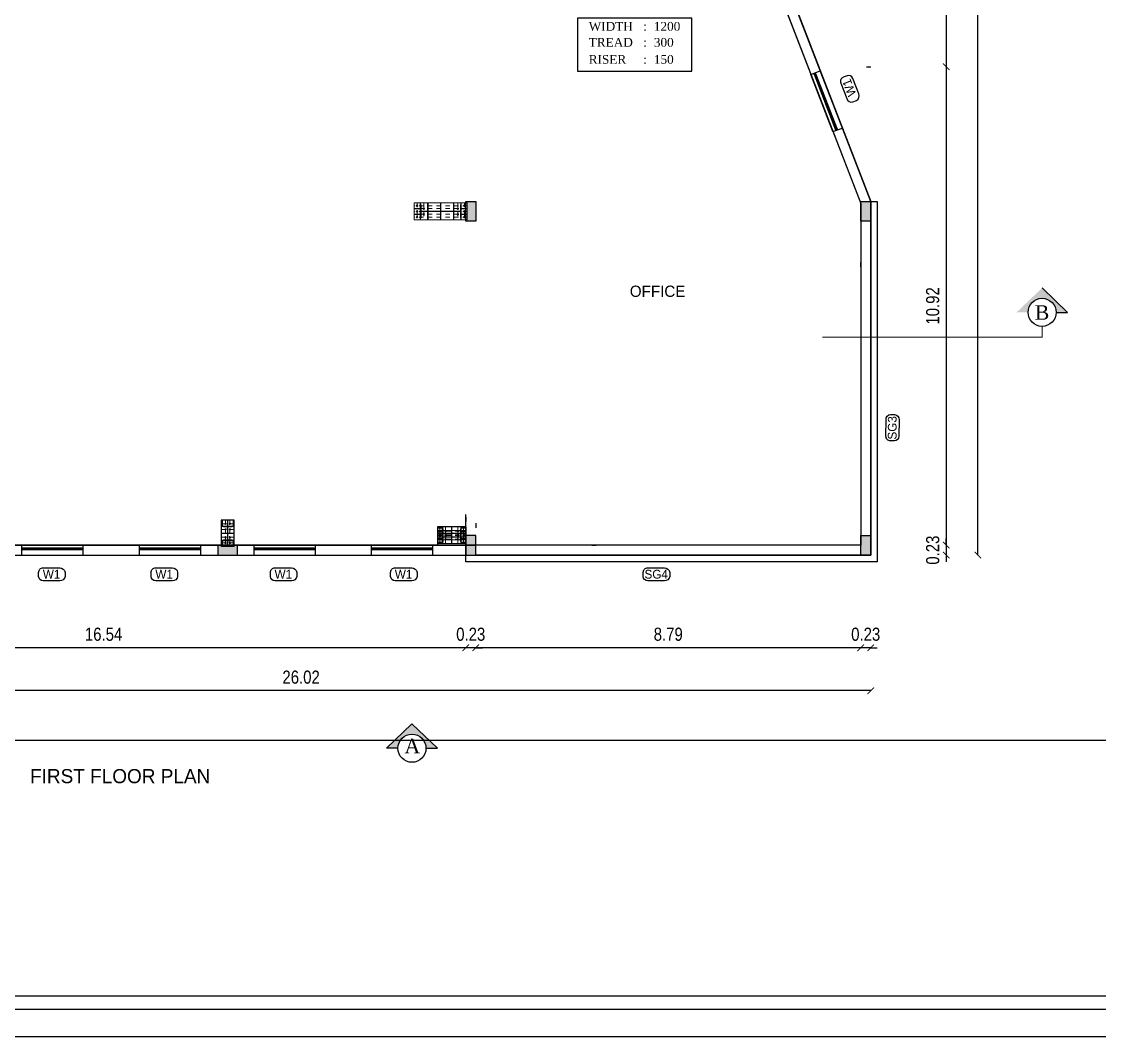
# Model space of a CAD drawing. Header units: metres. Extents: x 1422408 to 2267436, y 3843 to 80428.
# Drawn here: x 2267137.31 to 2267161.93, y 4025.77 to 4048.94 of the extents above; entities that cross this region are included whole.
import ezdxf
from ezdxf.enums import TextEntityAlignment as Align

# ---------------------------------------------------------------- set-up
doc = ezdxf.new("R2010")
doc.units = ezdxf.units.M
doc.header["$LTSCALE"] = 3.5
doc.header["$MEASUREMENT"] = 0
for name, pattern in [('CENTER2', [1.125, 0.75, -0.125, 0.125, -0.125]), ('CONTIN', [0]), ('DASHDOTX2', [2, 1, -0.5, 0, -0.5]), ('DOT2', [0.125, 0, -0.125])]:
    doc.linetypes.add(name, pattern=pattern)
doc.layers.get('0').update_dxf_attribs({"linetype": 'CONTINUOUS'})
doc.layers.get('DEFPOINTS').update_dxf_attribs({"linetype": 'CONTINUOUS'})
for name, color, linetype, lineweight in [('1', 1, 'CONTIN', 18), ('BASEPLATE', 2, 'CONTINUOUS', 18), ('RCC COLUMN', 7, 'CONTINUOUS', 18), ('STEEL', 11, 'CONTINUOUS', 18), ('STIFFENER', 6, 'CONTINUOUS', 18)]:
    doc.layers.add(name, color=color, linetype=linetype, lineweight=lineweight)
for name, color, linetype in [('BLK_1_FLR_1_BLT_UP_AREA', 1, 'CONTINUOUS'), ('BLK_1_FLR_1_CARPET_AREA', 10, 'CONTINUOUS'), ('BLK_1_FLR_1_REGULAR_ROOM_1', 117, 'CONTINUOUS'), ('BLK_1_LVL_1_BLDG_FOOT_PRINT', 1, 'CONTINUOUS'), ('BOX', 8, 'CONTINUOUS'), ('centre', 8, 'DASHDOTX2'), ('COLUMN', 2, 'CONTINUOUS'), ('DIM', 41, 'CONTINUOUS'), ('DISTANCE_FROM_GOVT_BLDG', 7, 'CONTINUOUS'), ('HAT', 15, 'CONTINUOUS'), ('ID', 3, 'CONTINUOUS'), ('rm no', 57, 'CONTINUOUS'), ('TEXT', 4, 'CONTINUOUS'), ('TEXT1', 7, 'CONTINUOUS'), ('TITLE', 7, 'CONTINUOUS'), ('TURBOVENT', 16, 'CONTINUOUS'), ('WALL', 125, 'CONTINUOUS'), ('WIN', 8, 'CONTINUOUS')]:
    doc.layers.add(name, color=color, linetype=linetype)
doc.styles.add('GD', font='romantic.ttf')
doc.styles.add('ID', font='GOTHIC.TTF', dxfattribs={"width": 0.85})
doc.styles.add('J2', font='swissel.ttf', dxfattribs={"height": 4.75})
doc.styles.add('RM', font='dutcheb.ttf', dxfattribs={"width": 0.7, "height": 450})
doc.styles.add('USA TEXT', font='GOTHIC.TTF')
doc.dimstyles.new('1-100-ID', dxfattribs={"dimtxt": 0.3, "dimasz": 0.15, "dimexe": 0.1, "dimexo": 0.06, "dimgap": 0.15, "dimtad": 1, "dimzin": 3, "dimdsep": 46, "dimtxsty": 'ID', "dimblk": 'ARCHTICK', "dimcen": 0, "dimclrd": 252, "dimclre": 252, "dimclrt": 3, "dimadec": 0, "dimazin": 0, "dimtfac": 1, "dimtix": 1, "dimtmove": 2, "dimatfit": 3, "dimldrblk": 'OPEN90', "dimfxl": 1, "dimtolj": 1, "dimtzin": 0, "dimarcsym": 0})
doc.dimstyles.get("Standard").update_dxf_attribs({"dimtxt": 0.18, "dimasz": 0.18, "dimexe": 0.18, "dimexo": 0.0625, "dimgap": 0.09, "dimtad": 0, "dimtih": 1, "dimtoh": 1, "dimdec": 4, "dimzin": 0, "dimdsep": 46, "dimtxsty": 'STANDARD', "dimcen": 0.09, "dimadec": 0, "dimazin": 0, "dimtfac": 1, "dimtdec": 4, "dimtofl": 0, "dimtmove": 0, "dimatfit": 3, "dimfxl": 1, "dimtolj": 1, "dimtzin": 0, "dimarcsym": 0})

# ---------------------------------------------------------------- blocks, each defined once
blk = doc.blocks.new('BP1')
at = {"layer": '1', "linetype": 'Continuous'}
for centre in [(12808943, 6760111), (12809073, 6760111), (12809203, 6760111), (12809008, 6759961), (12809138, 6759961), (12809008, 6759181), (12809138, 6759181), (12808943, 6759031), (12809073, 6759031), (12809203, 6759031)]:
    blk.add_circle(centre, 18, dxfattribs=at)
at = {"layer": 'BASEPLATE', "linetype": 'Continuous'}
blk.add_lwpolyline([(12808878, 6760176), (12809268, 6760176), (12809268, 6758966), (12808878, 6758966)], close=True, dxfattribs=at)
at = {"layer": 'RCC COLUMN', "color": 4, "linetype": 'CENTER2', "ltscale": 2}
for p, q in [((12808878, 6760111), (12809268, 6760111)), ((12808943, 6760176), (12808943, 6758966)), ((12809008, 6760176), (12809008, 6758966)), ((12809073, 6760176), (12809073, 6758966)), ((12809138, 6760176), (12809138, 6758966)), ((12809203, 6760176), (12809203, 6758966)), ((12808878, 6759961), (12809268, 6759961)), ((12808878, 6759571), (12809268, 6759571)), ((12808878, 6759181), (12809268, 6759181)), ((12808878, 6759031), (12809268, 6759031))]:
    blk.add_line(p, q, dxfattribs=at)
at = {"layer": 'STEEL', "linetype": 'Continuous'}
for points in [[(12808923, 6760021), (12809223, 6760021), (12809223, 6760031), (12808923, 6760031)], [(12809070, 6760021), (12809070, 6759121), (12809076, 6759121), (12809076, 6760021)], [(12808923, 6759121), (12809223, 6759121), (12809223, 6759111), (12808923, 6759111)]]:
    blk.add_lwpolyline(points, close=True, dxfattribs=at)
at = {"layer": 'STIFFENER', "linetype": 'Continuous'}
for points in [[(12809003, 6760166), (12809003, 6760041), (12809013, 6760041), (12809013, 6760166)], [(12809133, 6760166), (12809133, 6760041), (12809143, 6760041), (12809143, 6760166)], [(12809258, 6760031), (12808888, 6760031), (12808888, 6760041), (12809258, 6760041)], [(12808888, 6759861), (12809070, 6759861), (12809070, 6759871), (12808888, 6759871)], [(12809258, 6759861), (12809076, 6759861), (12809076, 6759871), (12809258, 6759871)], [(12808888, 6759566), (12809070, 6759566), (12809070, 6759576), (12808888, 6759576)], [(12809258, 6759566), (12809076, 6759566), (12809076, 6759576), (12809258, 6759576)], [(12808888, 6759281), (12809070, 6759281), (12809070, 6759271), (12808888, 6759271)], [(12809258, 6759111), (12808888, 6759111), (12808888, 6759101), (12809258, 6759101)], [(12809003, 6758976), (12809003, 6759101), (12809013, 6759101), (12809013, 6758976)], [(12809258, 6759281), (12809076, 6759281), (12809076, 6759271), (12809258, 6759271)], [(12809133, 6758976), (12809133, 6759101), (12809143, 6759101), (12809143, 6758976)]]:
    blk.add_lwpolyline(points, close=True, dxfattribs=at)
blk = doc.blocks.new('BP4')
at = {"layer": '1', "linetype": 'Continuous'}
for centre in [(12801591, 6757594), (12801691, 6757594), (12801591, 6757464), (12801691, 6757464), (12801591, 6757184), (12801691, 6757184), (12801591, 6757054), (12801691, 6757054)]:
    blk.add_circle(centre, 16, dxfattribs=at)
at = {"layer": 'BASEPLATE', "linetype": 'Continuous'}
blk.add_lwpolyline([(12801791, 6757649), (12801491, 6757649), (12801491, 6756999), (12801791, 6756999)], close=True, dxfattribs=at)
at = {"layer": 'RCC COLUMN', "color": 4, "linetype": 'CENTER2', "ltscale": 2}
for p, q in [((12801591, 6756999), (12801591, 6757649)), ((12801691, 6756999), (12801691, 6757649)), ((12801791, 6757594), (12801491, 6757594)), ((12801791, 6757464), (12801491, 6757464)), ((12801791, 6757324), (12801491, 6757324)), ((12801791, 6757184), (12801491, 6757184)), ((12801791, 6757054), (12801491, 6757054))]:
    blk.add_line(p, q, dxfattribs=at)
at = {"layer": 'RCC COLUMN', "linetype": 'Continuous'}
blk.add_line((12801638, 6757324), (12801643, 6757324), dxfattribs=at)
at = {"layer": 'STEEL', "linetype": 'Continuous'}
for points in [[(12801541, 6757524), (12801741, 6757524), (12801741, 6757532), (12801541, 6757532)], [(12801638, 6757124), (12801643, 6757124), (12801643, 6757524), (12801638, 6757524)], [(12801541, 6757124), (12801741, 6757124), (12801741, 6757116), (12801541, 6757116)]]:
    blk.add_lwpolyline(points, close=True, dxfattribs=at)
at = {"layer": 'STIFFENER', "linetype": 'Continuous'}
for points in [[(12801511, 6757639), (12801511, 6757542), (12801521, 6757542), (12801521, 6757639)], [(12801646, 6757639), (12801646, 6757542), (12801636, 6757542), (12801636, 6757639)], [(12801771, 6757639), (12801771, 6757542), (12801761, 6757542), (12801761, 6757639)], [(12801501, 6757542), (12801781, 6757542), (12801781, 6757532), (12801501, 6757532)], [(12801501, 6757329), (12801638, 6757329), (12801638, 6757319), (12801501, 6757319)], [(12801501, 6757106), (12801781, 6757106), (12801781, 6757116), (12801501, 6757116)], [(12801511, 6757009), (12801511, 6757106), (12801521, 6757106), (12801521, 6757009)], [(12801646, 6757009), (12801646, 6757106), (12801636, 6757106), (12801636, 6757009)], [(12801781, 6757329), (12801643, 6757329), (12801643, 6757319), (12801781, 6757319)], [(12801771, 6757009), (12801771, 6757106), (12801761, 6757106), (12801761, 6757009)]]:
    blk.add_lwpolyline(points, close=True, dxfattribs=at)
blk = doc.blocks.new('BP3')
at = {"layer": '1', "linetype": 'Continuous'}
for centre in [(12663443, 6740559), (12663443, 6740429), (12663543, 6740559), (12663543, 6740429), (12663443, 6740249), (12663443, 6740119), (12663543, 6740249), (12663543, 6740119)]:
    blk.add_circle(centre, 16, dxfattribs=at)
at = {"layer": 'BASEPLATE', "linetype": 'Continuous'}
blk.add_lwpolyline([(12663343, 6740039), (12663643, 6740039), (12663643, 6740639), (12663343, 6740639)], close=True, dxfattribs=at)
at = {"layer": 'RCC COLUMN', "color": 4, "linetype": 'CENTER2', "ltscale": 2}
for p, q in [((12663443, 6740639), (12663443, 6740039)), ((12663493, 6740639), (12663493, 6740039)), ((12663543, 6740639), (12663543, 6740039)), ((12663343, 6740559), (12663643, 6740559)), ((12663343, 6740429), (12663643, 6740429)), ((12663343, 6740339), (12663643, 6740339)), ((12663343, 6740249), (12663643, 6740249)), ((12663343, 6740119), (12663643, 6740119))]:
    blk.add_line(p, q, dxfattribs=at)
at = {"layer": 'STEEL', "linetype": 'Continuous'}
for points in [[(12663593, 6740489), (12663593, 6740497), (12663393, 6740497), (12663393, 6740489)], [(12663496, 6740489), (12663496, 6740189), (12663491, 6740189), (12663491, 6740489)], [(12663593, 6740189), (12663593, 6740181), (12663393, 6740181), (12663393, 6740189)]]:
    blk.add_lwpolyline(points, close=True, dxfattribs=at)
at = {"layer": 'STIFFENER', "linetype": 'Continuous'}
for points in [[(12663363, 6740629), (12663363, 6740507), (12663373, 6740507), (12663373, 6740629)], [(12663488, 6740629), (12663488, 6740507), (12663498, 6740507), (12663498, 6740629)], [(12663623, 6740629), (12663623, 6740507), (12663613, 6740507), (12663613, 6740629)], [(12663633, 6740507), (12663353, 6740507), (12663353, 6740497), (12663633, 6740497)], [(12663353, 6740334), (12663491, 6740334), (12663491, 6740344), (12663353, 6740344)], [(12663633, 6740171), (12663353, 6740171), (12663353, 6740181), (12663633, 6740181)], [(12663363, 6740049), (12663363, 6740171), (12663373, 6740171), (12663373, 6740049)], [(12663488, 6740049), (12663488, 6740171), (12663498, 6740171), (12663498, 6740049)], [(12663633, 6740334), (12663496, 6740334), (12663496, 6740344), (12663633, 6740344)], [(12663623, 6740049), (12663623, 6740171), (12663613, 6740171), (12663613, 6740049)]]:
    blk.add_lwpolyline(points, close=True, dxfattribs=at)
blk = doc.blocks.new('window')
at = {"layer": 'DIM', "color": 9}
for p, q in [((1380, 160), (20, 160)), ((1380, 123), (20, 123)), ((1370, 153), (33, 153)), ((1370, 131), (48, 131))]:
    blk.add_line(p, q, dxfattribs=at)
at = {"layer": 'DIM'}
for p, q in [((48, 153), (56, 146)), ((1352, 146), (48, 146)), ((1352, 139), (48, 139)), ((48, 131), (56, 139)), ((1352, 153), (1344, 146)), ((1352, 131), (1344, 139))]:
    blk.add_line(p, q, dxfattribs=at)
at = {"layer": 'DIM', "color": 9}
for points in [[(0, 123), (20, 123), (20, 160), (0, 160)], [(1400, 123), (1380, 123), (1380, 160), (1400, 160)]]:
    blk.add_lwpolyline(points, close=True, dxfattribs=at)
at = {"layer": 'DIM'}
for points in [[(20, 153), (20, 144, -1), (20, 140), (20, 132), (23, 132), (23, 130), (30, 130), (30, 131), (33, 131), (48, 131), (48, 153), (30, 153), (30, 155), (23, 155), (23, 153)], [(1380, 153), (1380, 144, 1), (1380, 140), (1380, 132), (1377, 132), (1377, 130), (1370, 130), (1370, 131), (1367, 131), (1352, 131), (1352, 153), (1370, 153), (1370, 155), (1377, 155), (1377, 153)]]:
    blk.add_lwpolyline(points, format="xyb", close=True, dxfattribs=at)
at = {"layer": 'WIN'}
for points in [[(0, 230), (1400, 230)], [(0, 0), (1400, 0)]]:
    blk.add_lwpolyline(points, dxfattribs=at)
blk = doc.blocks.new('_ArchTick')
at = {"color": 0, "linetype": 'ByBlock', "const_width": 0.15}
blk.add_lwpolyline([(-0.5, -0.5), (0.5, 0.5)], dxfattribs=at)
blk = doc.blocks.new('*D239')
at = {"layer": 'DEFPOINTS', "color": 0, "ltscale": 400}
for p in [(2267153.126, 4052.451), (2267156.548, 4047.91), (2267158.432, 4047.91)]:
    blk.add_point(p, dxfattribs=at)
at = {"layer": 'ID', "color": 252, "linetype": 'DOT2', "lineweight": -2, "ltscale": 400}
for p, q in [((2267153.186, 4052.451), (2267158.532, 4052.451)), ((2267156.608, 4047.91), (2267158.532, 4047.91))]:
    blk.add_line(p, q, dxfattribs=at)
at = {"layer": 'ID', "color": 252, "lineweight": -2, "ltscale": 400}
blk.add_line((2267158.432, 4052.451), (2267158.432, 4047.91), dxfattribs=at)
at = {"layer": 'ID', "color": 252, "lineweight": -2, "ltscale": 400, "xscale": 0.15, "yscale": 0.15, "zscale": 0.15}
for p, rotation in [((2267158.432, 4052.451), 90), ((2267158.432, 4047.91), 270)]:
    blk.add_blockref('_ArchTick', p, dxfattribs=dict(at, rotation=rotation))
at = {"layer": 'ID', "color": 3, "ltscale": 400, "insert": (2267158.124, 4050.18), "char_height": 0.3, "attachment_point": 5, "rotation": 90, "style": 'ID'}
blk.add_mtext('\\A1;4.54', dxfattribs=at)
blk = doc.blocks.new('_Open90')
at = {"color": 0, "linetype": 'ByBlock', "lineweight": -2}
for p, q in [((0, 0), (-1, 0)), ((-0.5, 0.5), (0, 0)), ((0, 0), (-0.5, -0.5))]:
    blk.add_line(p, q, dxfattribs=at)
blk = doc.blocks.new('*D240')
at = {"layer": 'DEFPOINTS', "color": 0, "ltscale": 400}
for p in [(2267156.548, 4047.91), (2267150.278, 4036.986), (2267158.432, 4036.986)]:
    blk.add_point(p, dxfattribs=at)
at = {"layer": 'ID', "color": 252, "linetype": 'DOT2', "lineweight": -2, "ltscale": 400}
for p, q in [((2267156.608, 4047.91), (2267158.532, 4047.91)), ((2267150.338, 4036.986), (2267158.532, 4036.986))]:
    blk.add_line(p, q, dxfattribs=at)
at = {"layer": 'ID', "color": 252, "lineweight": -2, "ltscale": 400}
blk.add_line((2267158.432, 4047.91), (2267158.432, 4036.986), dxfattribs=at)
at = {"layer": 'ID', "color": 252, "lineweight": -2, "ltscale": 400, "xscale": 0.15, "yscale": 0.15, "zscale": 0.15}
for p, rotation in [((2267158.432, 4047.91), 90), ((2267158.432, 4036.986), 270)]:
    blk.add_blockref('_ArchTick', p, dxfattribs=dict(at, rotation=rotation))
at = {"layer": 'ID', "color": 3, "ltscale": 400, "insert": (2267158.124, 4042.448), "char_height": 0.3, "attachment_point": 5, "rotation": 90, "style": 'ID'}
blk.add_mtext('\\A1;10.92', dxfattribs=at)
blk = doc.blocks.new('*D241')
at = {"layer": 'DEFPOINTS', "color": 0, "ltscale": 400}
for p in [(2267150.278, 4036.986), (2267150.278, 4036.756), (2267158.432, 4036.756)]:
    blk.add_point(p, dxfattribs=at)
at = {"layer": 'ID', "color": 252, "lineweight": -2, "ltscale": 400}
for p, q in [((2267158.432, 4036.986), (2267158.432, 4037.136)), ((2267158.432, 4036.986), (2267158.432, 4036.756)), ((2267158.432, 4036.756), (2267158.432, 4036.606))]:
    blk.add_line(p, q, dxfattribs=at)
at = {"layer": 'ID', "color": 252, "linetype": 'DOT2', "lineweight": -2, "ltscale": 400}
for p, q in [((2267150.338, 4036.986), (2267158.532, 4036.986)), ((2267150.338, 4036.756), (2267158.532, 4036.756))]:
    blk.add_line(p, q, dxfattribs=at)
at = {"layer": 'ID', "color": 252, "lineweight": -2, "ltscale": 400, "xscale": 0.15, "yscale": 0.15, "zscale": 0.15}
for p, rotation in [((2267158.432, 4036.986), 270), ((2267158.432, 4036.756), 90)]:
    blk.add_blockref('_ArchTick', p, dxfattribs=dict(at, rotation=rotation))
at = {"layer": 'ID', "color": 3, "ltscale": 400, "insert": (2267158.124, 4036.871), "char_height": 0.3, "attachment_point": 5, "rotation": 90, "style": 'ID'}
blk.add_mtext('\\A1;0.23', dxfattribs=at)
blk = doc.blocks.new('*D242')
at = {"layer": 'DEFPOINTS', "color": 0, "ltscale": 400}
for p in [(2267147.486, 4068.156), (2267159.155, 4068.156), (2267147.486, 4036.756)]:
    blk.add_point(p, dxfattribs=at)
at = {"layer": 'ID', "color": 252, "linetype": 'DOT2', "lineweight": -2, "ltscale": 400}
for p, q in [((2267147.546, 4068.156), (2267159.255, 4068.156)), ((2267147.546, 4036.756), (2267159.255, 4036.756))]:
    blk.add_line(p, q, dxfattribs=at)
at = {"layer": 'ID', "color": 252, "lineweight": -2, "ltscale": 400}
blk.add_line((2267159.155, 4036.756), (2267159.155, 4068.156), dxfattribs=at)
at = {"layer": 'ID', "color": 252, "lineweight": -2, "ltscale": 400, "xscale": 0.15, "yscale": 0.15, "zscale": 0.15}
for p, rotation in [((2267159.155, 4068.156), 90), ((2267159.155, 4036.756), 270)]:
    blk.add_blockref('_ArchTick', p, dxfattribs=dict(at, rotation=rotation))
at = {"layer": 'ID', "color": 3, "ltscale": 400, "insert": (2267158.848, 4052.456), "char_height": 0.3, "attachment_point": 5, "rotation": 90, "style": 'ID'}
blk.add_mtext('\\A1;31.40', dxfattribs=at)
blk = doc.blocks.new('*D243')
at = {"layer": 'DEFPOINTS', "color": 0, "ltscale": 400}
for p in [(2267156.478, 4037.206), (2267156.708, 4037.206), (2267156.478, 4034.641)]:
    blk.add_point(p, dxfattribs=at)
at = {"layer": 'ID', "color": 252, "linetype": 'DOT2', "lineweight": -2, "ltscale": 400}
for p, q in [((2267156.478, 4037.146), (2267156.478, 4034.541)), ((2267156.708, 4037.146), (2267156.708, 4034.541))]:
    blk.add_line(p, q, dxfattribs=at)
at = {"layer": 'ID', "color": 252, "lineweight": -2, "ltscale": 400}
for p, q in [((2267156.478, 4034.641), (2267156.328, 4034.641)), ((2267156.708, 4034.641), (2267156.478, 4034.641)), ((2267156.708, 4034.641), (2267156.858, 4034.641))]:
    blk.add_line(p, q, dxfattribs=at)
at = {"layer": 'ID', "color": 252, "lineweight": -2, "ltscale": 400, "xscale": 0.15, "yscale": 0.15, "zscale": 0.15}
blk.add_blockref('_ArchTick', (2267156.478, 4034.641), dxfattribs=at)
at = {"layer": 'ID', "color": 252, "lineweight": -2, "ltscale": 400, "xscale": 0.15, "yscale": 0.15, "zscale": 0.15, "rotation": 180}
blk.add_blockref('_ArchTick', (2267156.708, 4034.641), dxfattribs=at)
at = {"layer": 'ID', "color": 3, "ltscale": 400, "insert": (2267156.593, 4034.949), "char_height": 0.3, "attachment_point": 5, "style": 'ID'}
blk.add_mtext('\\A1;0.23', dxfattribs=at)
blk = doc.blocks.new('*D244')
at = {"layer": 'DEFPOINTS', "color": 0, "ltscale": 400}
for p in [(2267147.687, 4037.544), (2267156.478, 4037.206), (2267147.687, 4034.641)]:
    blk.add_point(p, dxfattribs=at)
at = {"layer": 'ID', "color": 252, "linetype": 'DOT2', "lineweight": -2, "ltscale": 400}
for p, q in [((2267147.687, 4037.484), (2267147.687, 4034.541)), ((2267156.478, 4037.146), (2267156.478, 4034.541))]:
    blk.add_line(p, q, dxfattribs=at)
at = {"layer": 'ID', "color": 252, "lineweight": -2, "ltscale": 400}
blk.add_line((2267156.478, 4034.641), (2267147.687, 4034.641), dxfattribs=at)
at = {"layer": 'ID', "color": 252, "lineweight": -2, "ltscale": 400, "xscale": 0.15, "yscale": 0.15, "zscale": 0.15, "rotation": 180}
blk.add_blockref('_ArchTick', (2267147.687, 4034.641), dxfattribs=at)
at = {"layer": 'ID', "color": 252, "lineweight": -2, "ltscale": 400, "xscale": 0.15, "yscale": 0.15, "zscale": 0.15}
blk.add_blockref('_ArchTick', (2267156.478, 4034.641), dxfattribs=at)
at = {"layer": 'ID', "color": 3, "ltscale": 400, "insert": (2267152.083, 4034.949), "char_height": 0.3, "attachment_point": 5, "style": 'ID'}
blk.add_mtext('\\A1;8.79', dxfattribs=at)
blk = doc.blocks.new('*D245')
at = {"layer": 'DEFPOINTS', "color": 0, "ltscale": 400}
for p in [(2267147.457, 4037.684), (2267147.687, 4037.544), (2267147.457, 4034.641)]:
    blk.add_point(p, dxfattribs=at)
at = {"layer": 'ID', "color": 252, "linetype": 'DOT2', "lineweight": -2, "ltscale": 400}
for p, q in [((2267147.457, 4037.624), (2267147.457, 4034.541)), ((2267147.687, 4037.484), (2267147.687, 4034.541))]:
    blk.add_line(p, q, dxfattribs=at)
at = {"layer": 'ID', "color": 252, "lineweight": -2, "ltscale": 400}
for p, q in [((2267147.457, 4034.641), (2267147.307, 4034.641)), ((2267147.687, 4034.641), (2267147.457, 4034.641)), ((2267147.687, 4034.641), (2267147.837, 4034.641))]:
    blk.add_line(p, q, dxfattribs=at)
at = {"layer": 'ID', "color": 252, "lineweight": -2, "ltscale": 400, "xscale": 0.15, "yscale": 0.15, "zscale": 0.15}
blk.add_blockref('_ArchTick', (2267147.457, 4034.641), dxfattribs=at)
at = {"layer": 'ID', "color": 252, "lineweight": -2, "ltscale": 400, "xscale": 0.15, "yscale": 0.15, "zscale": 0.15, "rotation": 180}
blk.add_blockref('_ArchTick', (2267147.687, 4034.641), dxfattribs=at)
at = {"layer": 'ID', "color": 3, "ltscale": 400, "insert": (2267147.572, 4034.949), "char_height": 0.3, "attachment_point": 5, "style": 'ID'}
blk.add_mtext('\\A1;0.23', dxfattribs=at)
blk = doc.blocks.new('*D246')
at = {"layer": 'DEFPOINTS', "color": 0, "ltscale": 400}
for p in [(2267130.917, 4038.508), (2267147.457, 4037.684), (2267130.917, 4034.641)]:
    blk.add_point(p, dxfattribs=at)
at = {"layer": 'ID', "color": 252, "linetype": 'DOT2', "lineweight": -2, "ltscale": 400}
for p, q in [((2267130.917, 4038.448), (2267130.917, 4034.541)), ((2267147.457, 4037.624), (2267147.457, 4034.541))]:
    blk.add_line(p, q, dxfattribs=at)
at = {"layer": 'ID', "color": 252, "lineweight": -2, "ltscale": 400}
blk.add_line((2267147.457, 4034.641), (2267130.917, 4034.641), dxfattribs=at)
at = {"layer": 'ID', "color": 252, "lineweight": -2, "ltscale": 400, "xscale": 0.15, "yscale": 0.15, "zscale": 0.15, "rotation": 180}
blk.add_blockref('_ArchTick', (2267130.917, 4034.641), dxfattribs=at)
at = {"layer": 'ID', "color": 252, "lineweight": -2, "ltscale": 400, "xscale": 0.15, "yscale": 0.15, "zscale": 0.15}
blk.add_blockref('_ArchTick', (2267147.457, 4034.641), dxfattribs=at)
at = {"layer": 'ID', "color": 3, "ltscale": 400, "insert": (2267139.187, 4034.949), "char_height": 0.3, "attachment_point": 5, "style": 'ID'}
blk.add_mtext('\\A1;16.54', dxfattribs=at)
blk = doc.blocks.new('*D251')
at = {"layer": 'DEFPOINTS', "color": 0, "ltscale": 400}
for p in [(2267156.708, 4038.909), (2267130.687, 4034.641), (2267130.687, 4033.662)]:
    blk.add_point(p, dxfattribs=at)
at = {"layer": 'ID', "color": 252, "linetype": 'DOT2', "lineweight": -2, "ltscale": 400}
for p, q in [((2267156.708, 4038.849), (2267156.708, 4033.562)), ((2267130.687, 4034.581), (2267130.687, 4033.562))]:
    blk.add_line(p, q, dxfattribs=at)
at = {"layer": 'ID', "color": 252, "lineweight": -2, "ltscale": 400}
blk.add_line((2267156.708, 4033.662), (2267130.687, 4033.662), dxfattribs=at)
at = {"layer": 'ID', "color": 252, "lineweight": -2, "ltscale": 400, "xscale": 0.15, "yscale": 0.15, "zscale": 0.15, "rotation": 180}
blk.add_blockref('_ArchTick', (2267130.687, 4033.662), dxfattribs=at)
at = {"layer": 'ID', "color": 252, "lineweight": -2, "ltscale": 400, "xscale": 0.15, "yscale": 0.15, "zscale": 0.15}
blk.add_blockref('_ArchTick', (2267156.708, 4033.662), dxfattribs=at)
at = {"layer": 'ID', "color": 3, "ltscale": 400, "insert": (2267143.698, 4033.969), "char_height": 0.3, "attachment_point": 5, "style": 'ID'}
blk.add_mtext('\\A1;26.02', dxfattribs=at)
blk = doc.blocks.new('*D258')
at = {"layer": 'DEFPOINTS', "color": 0, "ltscale": 400}
for p in [(2267156.478, 4072.064), (2267153.705, 4052.681), (2267156.478, 4043.277)]:
    blk.add_point(p, dxfattribs=at)
at = {"layer": 'ID', "color": 252, "linetype": 'DOT2', "lineweight": -2, "ltscale": 400}
for p, q in [((2267153.705, 4052.741), (2267153.705, 4072.164)), ((2267156.478, 4043.337), (2267156.478, 4072.164))]:
    blk.add_line(p, q, dxfattribs=at)
at = {"layer": 'ID', "color": 252, "lineweight": -2, "ltscale": 400}
blk.add_line((2267153.705, 4072.064), (2267156.478, 4072.064), dxfattribs=at)
at = {"layer": 'ID', "color": 252, "lineweight": -2, "ltscale": 400, "xscale": 0.15, "yscale": 0.15, "zscale": 0.15, "rotation": 180}
blk.add_blockref('_ArchTick', (2267153.705, 4072.064), dxfattribs=at)
at = {"layer": 'ID', "color": 252, "lineweight": -2, "ltscale": 400, "xscale": 0.15, "yscale": 0.15, "zscale": 0.15}
blk.add_blockref('_ArchTick', (2267156.478, 4072.064), dxfattribs=at)
at = {"layer": 'ID', "color": 3, "ltscale": 400, "insert": (2267155.091, 4072.371), "char_height": 0.3, "attachment_point": 5, "style": 'ID'}
blk.add_mtext('\\A1;2.77', dxfattribs=at)
blk = doc.blocks.new('*D259')
at = {"layer": 'DEFPOINTS', "color": 0, "ltscale": 400}
for p in [(2267156.478, 4072.064), (2267156.708, 4044.106), (2267156.478, 4043.277)]:
    blk.add_point(p, dxfattribs=at)
at = {"layer": 'ID', "color": 252, "lineweight": -2, "ltscale": 400}
for p, q in [((2267156.478, 4072.064), (2267156.328, 4072.064)), ((2267156.708, 4072.064), (2267156.478, 4072.064)), ((2267156.708, 4072.064), (2267156.858, 4072.064))]:
    blk.add_line(p, q, dxfattribs=at)
at = {"layer": 'ID', "color": 252, "linetype": 'DOT2', "lineweight": -2, "ltscale": 400}
for p, q in [((2267156.478, 4043.337), (2267156.478, 4072.164)), ((2267156.708, 4044.166), (2267156.708, 4072.164))]:
    blk.add_line(p, q, dxfattribs=at)
at = {"layer": 'ID', "color": 252, "lineweight": -2, "ltscale": 400, "xscale": 0.15, "yscale": 0.15, "zscale": 0.15}
blk.add_blockref('_ArchTick', (2267156.478, 4072.064), dxfattribs=at)
at = {"layer": 'ID', "color": 252, "lineweight": -2, "ltscale": 400, "xscale": 0.15, "yscale": 0.15, "zscale": 0.15, "rotation": 180}
blk.add_blockref('_ArchTick', (2267156.708, 4072.064), dxfattribs=at)
at = {"layer": 'ID', "color": 3, "ltscale": 400, "insert": (2267156.593, 4072.371), "char_height": 0.3, "attachment_point": 5, "style": 'ID'}
blk.add_mtext('\\A1;0.23', dxfattribs=at)
blk = doc.blocks.new('*D348')
at = {"layer": 'DEFPOINTS', "color": 0}
for p in [(2267426.153, 4034.529), (2267078.153, 4032.529), (2267426.153, 4032.529)]:
    blk.add_point(p, dxfattribs=at)
at = {"layer": 'DISTANCE_FROM_GOVT_BLDG', "color": 0, "lineweight": -2}
for p, q in [((2267426.153, 4034.466), (2267426.153, 4032.349)), ((2267078.153, 4032.591), (2267078.153, 4032.709)), ((2267078.333, 4032.529), (2267251.493, 4032.529)), ((2267425.973, 4032.529), (2267252.813, 4032.529))]:
    blk.add_line(p, q, dxfattribs=at)
at = {"layer": 'DISTANCE_FROM_GOVT_BLDG', "color": 0}
for points in [[(2267078.333, 4032.559), (2267078.333, 4032.499), (2267078.153, 4032.529)], [(2267425.973, 4032.559), (2267425.973, 4032.499), (2267426.153, 4032.529)]]:
    blk.add_solid(points, dxfattribs=at)
at = {"layer": 'DISTANCE_FROM_GOVT_BLDG', "color": 0, "insert": (2267252.153, 4032.529), "char_height": 0.18, "attachment_point": 5}
blk.add_mtext('\\A1;348.0000', dxfattribs=at)

msp = doc.modelspace()

# ---------------------------------------------------------------- hatches: boundary and pattern name
msp.add_hatch(color=256).paths.add_polyline_path([(2267145.90868, 4032.34674, -0.41421356), (2267146.2295, 4032.66755, -0.41421356), (2267146.55032, 4032.34674), (2267146.81322, 4032.34674), (2267146.2295, 4032.90274), (2267145.64578, 4032.34674)])
at = {"layer": 'COLUMN', "ltscale": 400}
h = msp.add_hatch(color=254, dxfattribs=at)
h.dxf.hatch_style = 1
h.paths.add_polyline_path([(2267147.68731, 4044.38112), (2267147.45731, 4044.38112), (2267147.45731, 4044.83112), (2267147.68731, 4044.83112)])
h = msp.add_hatch(color=254, dxfattribs=at)
h.dxf.hatch_style = 1
h.paths.add_polyline_path([(2267156.70794, 4044.38112), (2267156.47794, 4044.38112), (2267156.47794, 4044.83112), (2267156.70794, 4044.83112)])
h = msp.add_hatch(color=254, dxfattribs=at)
h.dxf.hatch_style = 1
h.paths.add_polyline_path([(2267147.45731, 4036.75612), (2267147.68731, 4036.75612), (2267147.68731, 4037.20612), (2267147.45731, 4037.20612)])
h = msp.add_hatch(color=254, dxfattribs=at)
h.dxf.hatch_style = 1
h.paths.add_polyline_path([(2267156.70794, 4036.75644), (2267156.47794, 4036.75644), (2267156.47794, 4037.20644), (2267156.70794, 4037.20644)])
h = msp.add_hatch(color=254, dxfattribs=at)
h.dxf.hatch_style = 1
h.paths.add_polyline_path([(2267141.79731, 4036.98612), (2267141.79731, 4036.75612), (2267142.24731, 4036.75612), (2267142.24731, 4036.98612)])
at = {"layer": 'DIM'}
msp.add_hatch(color=2, dxfattribs=at).paths.add_polyline_path([(2267160.30129, 4042.3012, -0.41421356), (2267160.62211, 4042.62202, -0.41421356), (2267160.94293, 4042.3012), (2267161.20583, 4042.3012), (2267160.62211, 4042.85721), (2267160.03839, 4042.3012)])

# ---------------------------------------------------------------- linework, layer by layer
at = {"layer": 'BLK_1_FLR_1_BLT_UP_AREA', "color": 45}
msp.add_lwpolyline([(2267130.68731, 4036.75612), (2267156.70794, 4036.75612), (2267156.70794, 4044.83081), (2267152.88578, 4054.71112), (2267147.68731, 4054.71112), (2267147.69298, 4068.15612), (2267122.68731, 4068.15612), (2267122.68731, 4056.95941), (2267124.52811, 4052.23112), (2267130.68731, 4052.23112)], close=True, dxfattribs=at)
at = {"layer": 'BLK_1_FLR_1_CARPET_AREA', "color": 14}
msp.add_lwpolyline([(2267154.56117, 4049.75112), (2267156.47794, 4044.78794), (2267156.47794, 4036.98144), (2267147.68731, 4036.98112), (2267147.68731, 4037.20612), (2267147.46431, 4037.20612), (2267147.46431, 4037.40412), (2267146.81431, 4037.40412), (2267146.81431, 4036.98612), (2267142.17231, 4036.98612), (2267142.17231, 4037.55412), (2267141.87231, 4037.55412), (2267141.87231, 4036.98612), (2267136.50231, 4036.98612)], dxfattribs=at)
at = {"layer": 'BLK_1_FLR_1_REGULAR_ROOM_1', "color": 4}
msp.add_lwpolyline([(2267147.45731, 4049.75112), (2267154.56117, 4049.75112), (2267156.47794, 4044.78794), (2267156.47794, 4036.98144), (2267130.91731, 4036.98612), (2267130.91731, 4052.46112), (2267124.68538, 4052.46112), (2267122.91731, 4057.0026), (2267122.91731, 4067.92612), (2267130.68731, 4067.92612), (2267130.68731, 4060.76112), (2267134.28131, 4060.76112), (2267134.28131, 4067.92612), (2267147.45731, 4067.92612)], close=True, dxfattribs=at)
at = {"layer": 'BLK_1_LVL_1_BLDG_FOOT_PRINT'}
msp.add_lwpolyline([(2267152.88578, 4054.71112), (2267147.69298, 4054.71112), (2267147.69298, 4068.15803), (2267122.68731, 4068.15803), (2267122.68731, 4056.96132), (2267124.52811, 4052.23303), (2267130.68731, 4052.23303), (2267130.68731, 4036.75803), (2267156.70794, 4036.75803), (2267156.70794, 4044.83081)], close=True, dxfattribs=at)
at = {"layer": 'BOX'}
msp.add_lwpolyline([(2267150.01202, 4047.81088), (2267152.62103, 4047.81088), (2267152.62103, 4049.0169), (2267150.01202, 4049.0169)], close=True, dxfattribs=at)
at = {"layer": 'centre', "color": 2, "ltscale": 0.125, "const_width": 0.02}
msp.add_lwpolyline([(2267160.62211, 4041.98038), (2267160.62211, 4041.73261), (2267155.60552, 4041.73261), (2267155.60552, 4041.73261)], dxfattribs=at)
at = {"layer": 'COLUMN', "ltscale": 400}
for points in [[(2267147.45731, 4044.83112), (2267147.68731, 4044.83112), (2267147.68731, 4044.38112), (2267147.45731, 4044.38112)], [(2267156.47794, 4044.83112), (2267156.70794, 4044.83112), (2267156.70794, 4044.38112), (2267156.47794, 4044.38112)], [(2267147.68731, 4037.20612), (2267147.45731, 4037.20612), (2267147.45731, 4036.75612), (2267147.68731, 4036.75612)], [(2267156.47794, 4037.20644), (2267156.70794, 4037.20644), (2267156.70794, 4036.75644), (2267156.47794, 4036.75644)], [(2267142.24731, 4036.75612), (2267142.24731, 4036.98612), (2267141.79731, 4036.98612), (2267141.79731, 4036.75612)]]:
    msp.add_lwpolyline(points, close=True, dxfattribs=at)
at = {"layer": 'DIM', "color": 2}
for p, q in [((2267160.62211, 4042.85721), (2267161.2043, 4042.3012)), ((2267160.94293, 4042.3012), (2267161.2043, 4042.3012)), ((2267146.2295, 4032.90274), (2267146.81322, 4032.34674)), ((2267146.55032, 4032.34674), (2267146.81322, 4032.34674))]:
    msp.add_line(p, q, dxfattribs=at)
at = {"layer": 'DIM'}
for p in [(2267146.2295, 4032.90274), (2267145.90868, 4032.34674)]:
    msp.add_line(p, (2267145.64578, 4032.34674), dxfattribs=at)
at = {"layer": 'DIM', "color": 2}
for centre in [(2267160.62211, 4042.3012), (2267146.2295, 4032.34674)]:
    msp.add_circle(centre, 0.32082, dxfattribs=at)
at = {"layer": 'HAT'}
msp.add_lwpolyline([(2267215.09777, 4082.19618), (2267117.75233, 4082.19618), (2267117.75233, 4025.76618), (2267215.09777, 4025.76618)], close=True, dxfattribs=at)
at = {"layer": 'rm no', "color": 205}
for points in [[(2267156.12323, 4047.68515), (2267156.07991, 4047.66842, 1), (2267156.07991, 4047.66842, 0.41543097), (2267156.02194, 4047.53645), (2267156.15863, 4047.18251, 0.37810476), (2267156.29719, 4047.10582), (2267156.38438, 4047.13949, 0.37718621), (2267156.43598, 4047.28963), (2267156.43598, 4047.28963), (2267156.29929, 4047.64356, 0.41421356), (2267156.1671, 4047.70209), (2267156.07991, 4047.66842)], [(2267157.2029, 4039.36838), (2267157.15646, 4039.36856, -1), (2267157.15646, 4039.36856, -0.41543097), (2267157.05522, 4039.47116), (2267157.05665, 4039.85057, -0.37810476), (2267157.15873, 4039.97165), (2267157.2522, 4039.9713, -0.37718621), (2267157.35396, 4039.84945), (2267157.35396, 4039.84945), (2267157.35254, 4039.47004, -0.41421356), (2267157.24993, 4039.3682), (2267157.15646, 4039.36856)], [(2267137.704, 4036.31699), (2267137.704, 4036.36342, -1), (2267137.704, 4036.36342, -0.41543097), (2267137.80622, 4036.46504), (2267138.18564, 4036.46504, -0.37810476), (2267138.3071, 4036.36342), (2267138.3071, 4036.26995, -0.37718621), (2267138.18564, 4036.16773), (2267138.18564, 4036.16773), (2267137.80622, 4036.16773, -0.41421356), (2267137.704, 4036.26995), (2267137.704, 4036.36342)], [(2267140.27489, 4036.31699), (2267140.27489, 4036.36342, -1), (2267140.27489, 4036.36342, -0.41543097), (2267140.37711, 4036.46504), (2267140.75652, 4036.46504, -0.37810476), (2267140.87799, 4036.36342), (2267140.87799, 4036.26995, -0.37718621), (2267140.75652, 4036.16773), (2267140.75652, 4036.16773), (2267140.37711, 4036.16773, -0.41421356), (2267140.27489, 4036.26995), (2267140.27489, 4036.36342)], [(2267142.99631, 4036.31699), (2267142.99631, 4036.36342, -1), (2267142.99631, 4036.36342, -0.41543097), (2267143.09853, 4036.46504), (2267143.47794, 4036.46504, -0.37810476), (2267143.59941, 4036.36342), (2267143.59941, 4036.26995, -0.37718621), (2267143.47794, 4036.16773), (2267143.47794, 4036.16773), (2267143.09853, 4036.16773, -0.41421356), (2267142.99631, 4036.26995), (2267142.99631, 4036.36342)], [(2267145.74307, 4036.31699), (2267145.74307, 4036.36342, -1), (2267145.74307, 4036.36342, -0.41543097), (2267145.8453, 4036.46504), (2267146.22471, 4036.46504, -0.37810476), (2267146.34617, 4036.36342), (2267146.34617, 4036.26995, -0.37718621), (2267146.22471, 4036.16773), (2267146.22471, 4036.16773), (2267145.8453, 4036.16773, -0.41421356), (2267145.74307, 4036.26995), (2267145.74307, 4036.36342)], [(2267151.51306, 4036.31699), (2267151.51306, 4036.36342, -1), (2267151.51306, 4036.36342, -0.41543097), (2267151.61528, 4036.46504), (2267151.99469, 4036.46504, -0.37810476), (2267152.11616, 4036.36342), (2267152.11616, 4036.26995, -0.37718621), (2267151.99469, 4036.16773), (2267151.99469, 4036.16773), (2267151.61528, 4036.16773, -0.41421356), (2267151.51306, 4036.26995), (2267151.51306, 4036.36342)]]:
    msp.add_lwpolyline(points, format="xyb", dxfattribs=at)
at = {"layer": 'TITLE', "color": 0}
for points in [[(2267118.36543, 4081.58309), (2267214.48467, 4081.58309), (2267214.48467, 4026.37928), (2267118.36543, 4026.37928)], [(2267118.67197, 4081.27654), (2267214.17812, 4081.27654), (2267214.17812, 4026.68583), (2267118.67197, 4026.68583)]]:
    msp.add_lwpolyline(points, close=True, dxfattribs=at)
at = {"layer": 'WALL', "ltscale": 400}
for p, q in [((2267155.34052, 4047.73313), (2267155.55507, 4047.81599)), ((2267155.84489, 4046.42714), (2267156.05944, 4046.51)), ((2267147.45731, 4036.76298), (2267147.45731, 4037.6843)), ((2267130.91731, 4036.98612), (2267147.68731, 4036.98612)), ((2267130.91731, 4036.98612), (2267147.45731, 4036.98612)), ((2267137.31329, 4036.98612), (2267137.31329, 4036.75612)), ((2267138.71329, 4036.98612), (2267138.71329, 4036.75612)), ((2267139.9967, 4036.98612), (2267139.9967, 4036.75612)), ((2267141.3967, 4036.98612), (2267141.3967, 4036.75612)), ((2267142.61699, 4036.98612), (2267142.61699, 4036.75612)), ((2267144.01699, 4036.98612), (2267144.01699, 4036.75612)), ((2267145.3004, 4036.98612), (2267145.3004, 4036.75612)), ((2267146.7004, 4036.98612), (2267146.7004, 4036.75612)), ((2267130.68731, 4036.75612), (2267147.68731, 4036.75612)), ((2267130.68731, 4036.75612), (2267147.68731, 4036.75612)), ((2267149.68731, 4036.75619), (2267149.68731, 4036.75612))]:
    msp.add_line(p, q, dxfattribs=at)
for points in [[(2267153.67617, 4052.68112), (2267156.70794, 4044.83081), (2267156.70794, 4036.75644), (2267147.68731, 4036.75612)], [(2267153.51844, 4052.45112), (2267156.47794, 4044.78794), (2267156.47794, 4036.98643), (2267147.6873, 4036.98612)]]:
    msp.add_lwpolyline(points, dxfattribs=at)
at = {"layer": 'WALL', "color": 4, "ltscale": 400}
msp.add_lwpolyline([(2267156.70794, 4044.83081), (2267156.85794, 4044.83081), (2267156.85794, 4036.60645), (2267147.45731, 4036.60612), (2267147.45731, 4036.75612)], dxfattribs=at)

# ---------------------------------------------------------------- block references
at = {"layer": 'RCC COLUMN', "linetype": 'Continuous', "yscale": 0.001, "zscale": 0.001, "rotation": 270}
for name, p, xscale in [('BP1', (2260387.31626, 16853.67873), 0.001), ('BP4', (2260389.81501, -8764.38649), -0.001), ('BP4', (2260389.81501, -8764.46949), -0.001)]:
    msp.add_blockref(name, p, dxfattribs=dict(at, xscale=xscale))
at = {"layer": 'RCC COLUMN', "linetype": 'Continuous', "xscale": -0.001, "yscale": 0.001, "zscale": 0.001}
msp.add_blockref('BP3', (2279805.51553, -2703.08483), dxfattribs=at)
at = {"layer": 'TURBOVENT', "xscale": 0.001, "yscale": 0.001, "zscale": 0.001, "rotation": 111.1164277965172}
msp.add_blockref('window', (2267156.05944, 4046.51), dxfattribs=at)
at = {"layer": 'TURBOVENT', "xscale": 0.001, "yscale": 0.001, "zscale": 0.001}
for p in [(2267137.31329, 4036.75612), (2267139.9967, 4036.75612), (2267142.61699, 4036.75612), (2267145.3004, 4036.75612)]:
    msp.add_blockref('window', p, dxfattribs=at)

# ---------------------------------------------------------------- texts
at = {"color": 3, "char_height": 0.33, "attachment_point": 5, "style": 'GD'}
for s, insert in [('{\\C6;B}', (2267160.61982, 4042.29707)), ('{\\C6;A}', (2267146.23772, 4032.39698))]:
    msp.add_mtext(s, dxfattribs=dict(at, insert=insert))
at = {"layer": 'rm no', "style": 'USA TEXT'}
for tag, rotation, p in [('W1', 111.116436, (2267156.30947, 4047.46671)), ('SG3', 89.784448, (2267157.29905, 4039.66342))]:
    msp.add_attdef(tag, text='L0-09W1', height=0.2, rotation=rotation, dxfattribs=at).set_placement(p, align=Align.CENTER)
for tag, p in [('W1', (2267137.9994, 4036.22195)), ('W1', (2267140.57029, 4036.22195)), ('W1', (2267143.29171, 4036.22195)), ('W1', (2267146.03847, 4036.22195)), ('SG4', (2267151.80846, 4036.22195))]:
    msp.add_attdef(tag, text='L0-09W1', height=0.2, dxfattribs=at).set_placement(p, align=Align.CENTER)
at = {"layer": 'TEXT', "style": 'RM'}
for s, p in [('WIDTH', (2267150.26723, 4048.73241)), ('1200', (2267151.75461, 4048.73241)), (':', (2267151.51078, 4048.73241)), ('TREAD', (2267150.26723, 4048.36695)), (':', (2267151.51078, 4048.36695)), ('300', (2267151.75461, 4048.36695)), ('RISER', (2267150.26723, 4047.97713)), ('150', (2267151.75461, 4047.97713)), (':', (2267151.51078, 4047.97713))]:
    msp.add_text(s, height=0.2, dxfattribs=at).set_placement(p)
at = {"layer": 'TEXT1', "style": 'J2', "width": 0.96}
msp.add_text('FIRST FLOOR PLAN', height=0.323074, dxfattribs=at).set_placement((2267137.50733, 4031.54904))
msp.add_attdef('OFFICE', text='L0-09W1', height=0.258459, dxfattribs=at).set_placement((2267151.83997, 4042.653), align=Align.CENTER)

# ---------------------------------------------------------------- dimensions: what is measured, and where the dimension line sits
at = {"layer": 'DISTANCE_FROM_GOVT_BLDG'}
dim = msp.add_linear_dim(base=(2267426.15322, 4032.5288), p1=(2267078.15322, 4032.5288), p2=(2267426.15322, 4034.5288), dimstyle='STANDARD', override={"dimscale": 1}, dxfattribs=at)
dim.commit()
dim.dimension.update_dxf_attribs({"geometry": '*D348', "text_midpoint": (2267252.15322, 4032.5288)})
at = {"layer": 'ID', "ltscale": 400}
for base, p1, p2, angle, picture, middle in [((2267156.47794, 4072.06367), (2267153.70492, 4052.68112), (2267156.47794, 4043.27686), 180, '*D258', (2267155.09143, 4072.37122)), ((2267156.47794, 4072.06367), (2267156.70794, 4044.10604), (2267156.47794, 4043.27686), 180, '*D259', (2267156.59294, 4072.37122)), ((2267159.15514, 4068.15612), (2267147.48623, 4036.75612), (2267147.48623, 4068.15612), 270, '*D242', (2267158.8476, 4052.45612)), ((2267158.43161, 4047.90964), (2267153.12617, 4052.45112), (2267156.54823, 4047.90964), 90, '*D239', (2267158.12406, 4050.18038)), ((2267158.43161, 4036.98612), (2267156.54823, 4047.90964), (2267150.27823, 4036.98612), 90, '*D240', (2267158.12406, 4042.44788)), ((2267158.43161, 4036.75612), (2267150.27823, 4036.98612), (2267150.27823, 4036.75612), 90, '*D241', (2267158.12406, 4036.87112))]:
    dim = msp.add_linear_dim(base=base, p1=p1, p2=p2, angle=angle, dimstyle='1-100-ID', dxfattribs=at)
    dim.commit()
    dim.dimension.update_dxf_attribs({"geometry": picture, "text_midpoint": middle})
for base, p1, p2, picture, middle in [((2267130.68731, 4033.66172), (2267156.70794, 4038.90852), (2267130.68731, 4034.64145), '*D251', (2267143.69762, 4033.96927)), ((2267130.91731, 4034.64145), (2267147.45731, 4037.6843), (2267130.91731, 4038.50842), '*D246', (2267139.18731, 4034.949)), ((2267147.45731, 4034.64145), (2267147.68731, 4037.54434), (2267147.45731, 4037.6843), '*D245', (2267147.57231, 4034.949)), ((2267147.68731, 4034.64145), (2267156.47794, 4037.20644), (2267147.68731, 4037.54434), '*D244', (2267152.08262, 4034.949))]:
    dim = msp.add_linear_dim(base=base, p1=p1, p2=p2, dimstyle='1-100-ID', dxfattribs=at)
    dim.commit()
    dim.dimension.update_dxf_attribs({"geometry": picture, "text_midpoint": middle})
dim = msp.add_aligned_dim(p1=(2267156.70794, 4037.20644), p2=(2267156.47794, 4037.20644), distance=2.56499, dimstyle='1-100-ID', dxfattribs=at)
dim.commit()
dim.dimension.update_dxf_attribs({"geometry": '*D243', "text_midpoint": (2267156.59294, 4034.949)})

doc.saveas('drawing.dxf')
